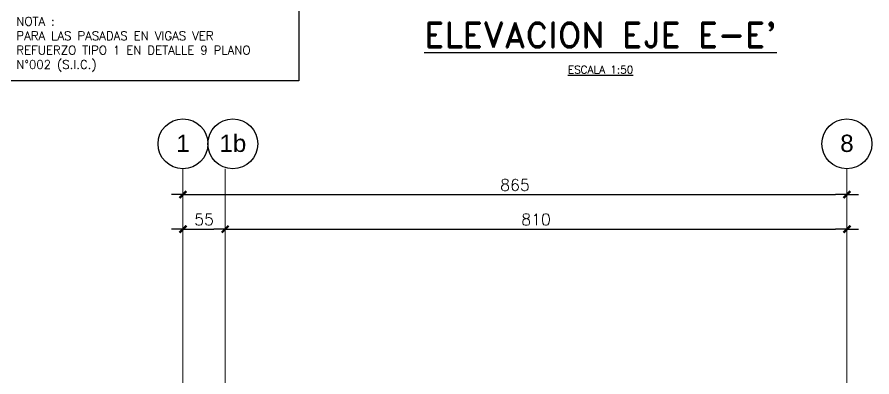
# Model space of a CAD drawing. Extents: x -9696 to 17719, y -11558 to 16829.
# Drawn here: x 628 to 1741, y 976 to 1445 of the extents above; entities that cross this region are included whole.
import ezdxf

# ---------------------------------------------------------------- set-up
doc = ezdxf.new("R2010")
doc.units = 0
doc.header["$LTSCALE"] = 30
doc.header["$MEASUREMENT"] = 0
doc.layers.get('0').update_dxf_attribs({"linetype": 'CONTINUOUS'})
doc.layers.add("EJEE-E'$0$RLA-TEXTOS-FE", color=9, linetype='CONTINUOUS')
for name, color, linetype, lineweight in [("EJEE-E'$0$RLA-TITULO", 6, 'CONTINUOUS', 25), ('EJEGa$0$RLA-EJE', 3, 'CONTINUOUS', 25), ('EJEGa$0$RLA-EJES', 1, 'CONTINUOUS', 9)]:
    doc.layers.add(name, color=color, linetype=linetype, lineweight=lineweight)
doc.styles.add("EJEE-E'$0$RomanD", font='romand.shx', dxfattribs={"height": 31.5})
doc.styles.add("EJEE-E'$0$RomanD_1", font='romand__.ttf', dxfattribs={"height": 10})
doc.styles.add("EJEE-E'$0$RomanS", font='romans.shx', dxfattribs={"height": 11.25})
doc.styles.add('EJEGa$0$Arial_1', font='arial.ttf', dxfattribs={"height": 22.5})
doc.styles.add('EJEGa$0$RomanS', font='romans.shx', dxfattribs={"height": 11.25})
doc.dimstyles.new('EJEGa$0$ING50', dxfattribs={"dimscale": 50, "dimtxt": 0.27, "dimasz": 0.3, "dimexe": 0, "dimexo": 0, "dimgap": 0.1, "dimtad": 1, "dimdec": 1, "dimzin": 12, "dimdsep": 46, "dimtxsty": 'EJEGa$0$RomanS', "dimblk": 'EJEGa$0$TICK1', "dimblk1": 'EJEGa$0$TICK1', "dimblk2": 'EJEGa$0$TICK1', "dimcen": 0.09, "dimclrd": 2, "dimclre": 1, "dimclrt": 3, "dimadec": 0, "dimazin": 0, "dimtfac": 1, "dimtdec": 0, "dimtix": 1, "dimtmove": 2, "dimatfit": 3, "dimldrblk": 'EJEGa$0$TICK1', "dimfxl": 0, "dimfxlon": 1, "dimtolj": 1, "dimtzin": 0, "dimarcsym": 0})

# ---------------------------------------------------------------- blocks, each defined once
blk = doc.blocks.new("EJEE-E'")
at = {"layer": "EJEE-E'$0$RLA-TEXTOS-FE"}
blk.add_lwpolyline([(-1209.6, -1042.99), (-829.96, -1042.99), (-829.96, -1141.45), (-1209.6, -1141.45)], close=True, dxfattribs=at)
at = {"layer": "EJEE-E'$0$RLA-TEXTOS-FE", "insert": (-1198.12, -1058.35), "char_height": 11.25, "attachment_point": 1, "style": "EJEE-E'$0$RomanS"}
blk.add_mtext_dynamic_manual_height_columns('NOTA :\\PPARA LAS PASADAS EN VIGAS VER REFUERZO TIPO 1 EN DETALLE 9 PLANO N°002 (S.I.C.)', width=353.1529, gutter_width=56.25, heights=[0], dxfattribs=at)
at = {"layer": "EJEE-E'$0$RLA-TITULO", "insert": (-436.98, -1065.4), "char_height": 32.5, "width": 622.6452, "attachment_point": 2, "line_spacing_factor": 1.146391, "style": "EJEE-E'$0$RomanD"}
blk.add_mtext("\\LELEVACION EJE E-E'", dxfattribs=at)
at = {"layer": "EJEE-E'$0$RLA-TITULO", "color": 3, "insert": (-436.98, -1121.94), "char_height": 10, "width": 117.2956, "attachment_point": 2, "line_spacing_factor": 1.146391, "style": "EJEE-E'$0$RomanD_1"}
blk.add_mtext('\\LESCALA 1:50', dxfattribs=at)
blk = doc.blocks.new('EJEGa$0$Grid - RLE-EJE-192293-EJE Ga')
at = {"layer": 'EJEGa$0$RLA-EJE'}
blk.add_circle((410.2, -27.3), 32.5, dxfattribs=at)
blk = doc.blocks.new('EJEGa$0$TICK1')
at = {"color": 2}
for points in [[(0, 0), (-1, 0)], [(0, 0), (1, 0)]]:
    blk.add_lwpolyline(points, dxfattribs=at)
at = {"color": 2, "const_width": 0.2}
blk.add_lwpolyline([(-0.3, -0.3), (0.3, 0.3)], dxfattribs=at)
blk = doc.blocks.new('EJEGa$0$DIMBLOCK1-EJE Ga')
at = {"color": 2, "lineweight": -2, "transparency": 16777216}
blk.add_line((425.2, -93.5), (1260.2, -93.5), dxfattribs=at)
at = {"color": 2, "lineweight": -2, "transparency": 16777216, "xscale": 15, "yscale": 15, "zscale": 15, "rotation": 180}
blk.add_blockref('EJEGa$0$TICK1', (410.2, -93.5), dxfattribs=at)
at = {"color": 2, "lineweight": -2, "transparency": 16777216, "xscale": 15, "yscale": 15, "zscale": 15}
blk.add_blockref('EJEGa$0$TICK1', (1275.2, -93.5), dxfattribs=at)
at = {"color": 3, "transparency": 16777216, "insert": (842.7, -80.9), "char_height": 15, "attachment_point": 5, "style": 'EJEGa$0$RomanS'}
blk.add_mtext('\\A1;865', dxfattribs=at)
blk = doc.blocks.new('EJEGa$0$DIMBLOCK2-EJE Ga')
at = {"color": 2, "lineweight": -2, "transparency": 16777216}
blk.add_line((425.2, -138.5), (450.2, -138.5), dxfattribs=at)
at = {"color": 2, "lineweight": -2, "transparency": 16777216, "xscale": 15, "yscale": 15, "zscale": 15, "rotation": 180}
blk.add_blockref('EJEGa$0$TICK1', (410.2, -138.5), dxfattribs=at)
at = {"color": 2, "lineweight": -2, "transparency": 16777216, "xscale": 15, "yscale": 15, "zscale": 15}
blk.add_blockref('EJEGa$0$TICK1', (465.2, -138.5), dxfattribs=at)
at = {"color": 3, "transparency": 16777216, "insert": (437.7, -125.9), "char_height": 15, "attachment_point": 5, "style": 'EJEGa$0$RomanS'}
blk.add_mtext('\\A1;55', dxfattribs=at)
blk = doc.blocks.new('EJEGa$0$DIMBLOCK3-EJE Ga')
at = {"color": 2, "lineweight": -2, "transparency": 16777216}
blk.add_line((480.2, -138.5), (1260.2, -138.5), dxfattribs=at)
at = {"color": 2, "lineweight": -2, "transparency": 16777216, "xscale": 15, "yscale": 15, "zscale": 15, "rotation": 180}
blk.add_blockref('EJEGa$0$TICK1', (465.2, -138.5), dxfattribs=at)
at = {"color": 2, "lineweight": -2, "transparency": 16777216, "xscale": 15, "yscale": 15, "zscale": 15}
blk.add_blockref('EJEGa$0$TICK1', (1275.2, -138.5), dxfattribs=at)
at = {"color": 3, "transparency": 16777216, "insert": (870.2, -125.9), "char_height": 15, "attachment_point": 5, "style": 'EJEGa$0$RomanS'}
blk.add_mtext('\\A1;810', dxfattribs=at)
blk = doc.blocks.new('EJEGa')
at = {"layer": 'EJEGa$0$RLA-EJES'}
for p, q in [((410.2, -996.18), (410.2, -59.83)), ((465.2, -996.18), (465.2, -59.83)), ((1275.18, -996.18), (1275.18, -59.83))]:
    blk.add_line(p, q, dxfattribs=at)
at = {"layer": 'EJEGa$0$RLA-EJE'}
for p in [(0, 0), (65, 0), (864.98, 0)]:
    blk.add_blockref('EJEGa$0$Grid - RLE-EJE-192293-EJE Ga', p, dxfattribs=at)
at = {"layer": 'EJEGa$0$RLA-EJE', "color": 5, "char_height": 22.5, "attachment_point": 2, "line_spacing_factor": 0.941778, "style": 'EJEGa$0$Arial_1'}
for s, insert, width in [('1', (410.19, -15.37), 20.9352), ('1b', (475.19, -15.37), 41.8704), ('8', (1275.18, -15.37), 20.9352)]:
    blk.add_mtext(s, dxfattribs=dict(at, insert=insert, width=width))
for base, p1, p2, picture, middle in [((1275.18, -93.51), (410.2, -88.51), (1275.18, -88.51), 'EJEGa$0$DIMBLOCK1-EJE Ga', (842.69, -80.94)), ((465.2, -138.51), (410.2, -133.51), (465.2, -133.51), 'EJEGa$0$DIMBLOCK2-EJE Ga', (437.7, -125.94)), ((1275.18, -138.51), (465.2, -133.51), (1275.18, -133.51), 'EJEGa$0$DIMBLOCK3-EJE Ga', (870.19, -125.94))]:
    dim = blk.add_linear_dim(base=base, p1=p1, p2=p2, dimstyle='EJEGa$0$ING50')
    dim.commit()
    dim.dimension.update_dxf_attribs({"geometry": picture, "text_midpoint": middle})

msp = doc.modelspace()

# ---------------------------------------------------------------- block references
for name, p in [("EJEE-E'", (1824.9, 2503.8)), ('EJEGa', (433.7, 1307.5))]:
    msp.add_blockref(name, p)

doc.saveas('drawing.dxf')
